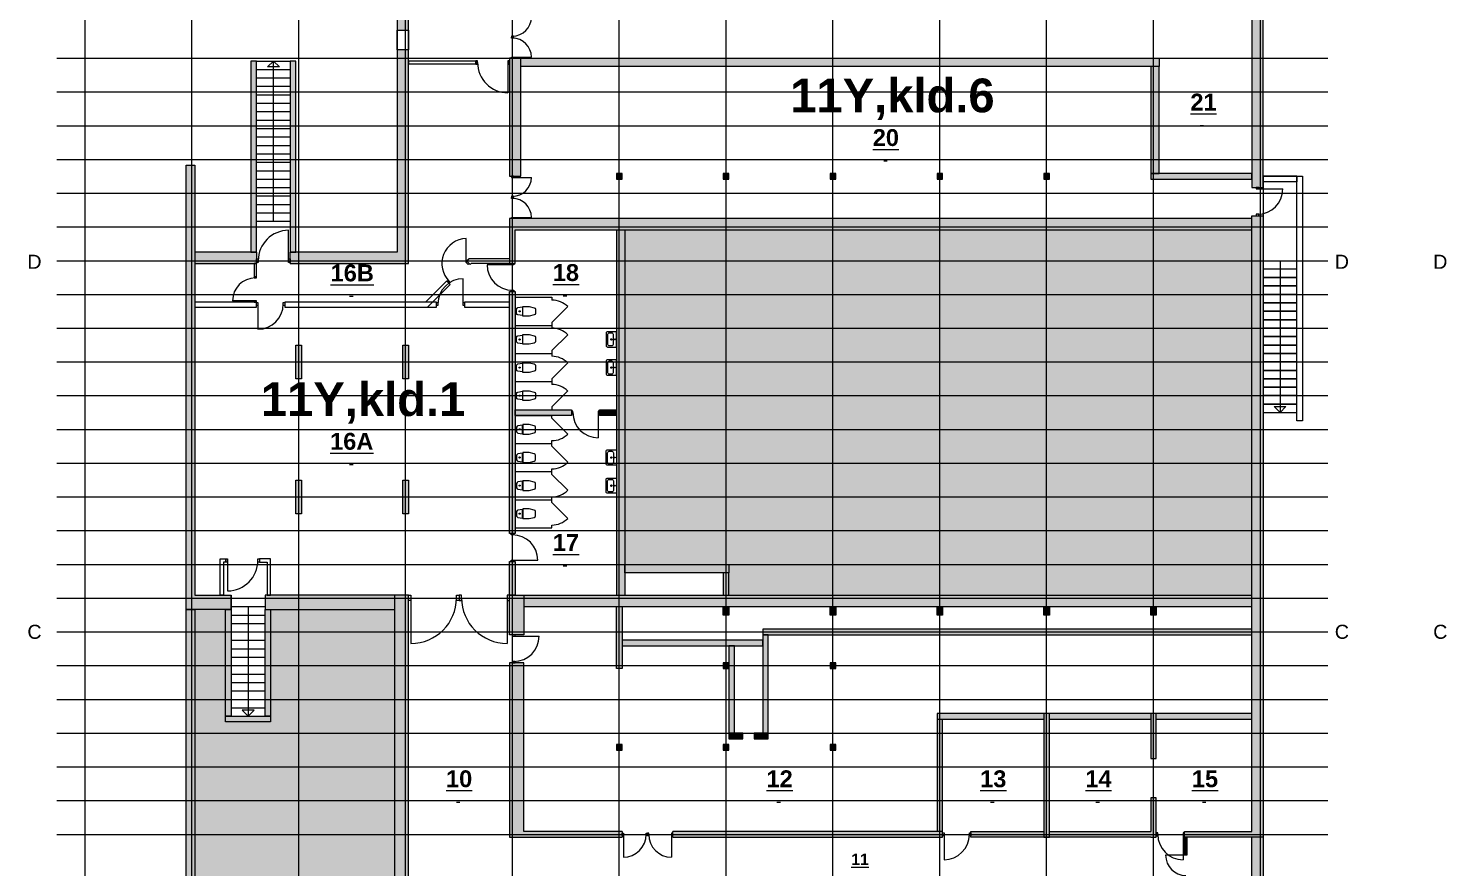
# Model space of a CAD drawing. Header units: millimetres. Extents: x 96064 to 243032, y 44049 to 165007.
# Drawn here: x 96083 to 146526, y 76218 to 106060 of the extents above; entities that cross this region are included whole.
import ezdxf

# ---------------------------------------------------------------- set-up
doc = ezdxf.new("R2010")
doc.units = ezdxf.units.MM
doc.header["$LTSCALE"] = 20
for name, color, linetype in [('-  Eksisterende', 7, 'CONTINUOUS'), ('-  Lette vægge - nye', 7, 'CONTINUOUS'), ('-  Trapper', 1, 'CONTINUOUS'), ('- Døre og vinduer', 12, 'CONTINUOUS'), ('- EL og VVS', 4, 'CONTINUOUS'), ('-Grid', 254, 'CONTINUOUS'), ('-Rum m2', 6, 'CONTINUOUS'), ('-Rumnumre', 6, 'CONTINUOUS'), ('-Skrav. eksist.', 253, 'CONTINUOUS')]:
    doc.layers.add(name, color=color, linetype=linetype)
doc.styles.add('100', font='arial.ttf', dxfattribs={"height": 150})

msp = doc.modelspace()

# ---------------------------------------------------------------- hatches: boundary and pattern name
at = {"layer": '-Skrav. eksist.'}
h = msp.add_hatch(dxfattribs=at)
h.set_pattern_fill('ANSI36', color=256, scale=200)
h.paths.add_polyline_path([(113400, 71300), (134120, 71300), (134120, 64600), (135520, 64600), (135520, 71300), (137270, 71300), (137270, 64100), (139600, 64100), (139600, 59500), (113400, 59500)])
h.paths.add_polyline_path([(98200, 72400), (102000, 72400), (102000, 85400), (103100, 85400), (103100, 81400), (104700, 81400), (104700, 85400), (109100, 85400), (109100, 59500), (98200, 59500)])
h.paths.add_polyline_path([(117300, 98900), (139600, 98900), (139600, 85900), (121000, 85900), (121000, 87000), (117300, 87000)])
h.paths.add_polyline_path([(113600, 161500), (140000, 161500), (140000, 139800), (136000, 139800), (136000, 138700), (117200, 138700), (113600, 138700), (113600, 151700), (117000, 151700), (118500, 151700), (124800, 151700), (124800, 150600), (125700, 150600), (125700, 145500), (130700, 145500), (130700, 151700), (132400, 151700), (132400, 156600), (131100, 156600), (131100, 159100), (124600, 159100), (124600, 155100), (114700, 155100), (114700, 157800), (114500, 157800), (114500, 157300), (113600, 157300)])
h = msp.add_hatch(color=256, dxfattribs=at)
h.dxf.hatch_style = 1
h.paths.add_polyline_path([(139600, 100400), (140000, 100400), (140000, 122750), (139600, 122750)])
h = msp.add_hatch(color=256, dxfattribs=at)
h.dxf.hatch_style = 1
h.paths.add_polyline_path([(109600, 113700), (109200, 113700), (109200, 106000), (109600, 106000)])
h = msp.add_hatch(color=256, dxfattribs=at)
h.dxf.hatch_style = 1
h.paths.add_polyline_path([(109600, 105300), (109200, 105300), (109200, 98100), (105400, 98100), (105400, 97700), (109600, 97700)])
h = msp.add_hatch(color=256, dxfattribs=at)
h.dxf.hatch_style = 1
h.paths.add_polyline_path([(113600, 105000), (113200, 105000), (113200, 100800), (113600, 100800)])
h = msp.add_hatch(color=256, dxfattribs=at)
h.dxf.hatch_style = 1
h.paths.add_polyline_path([(136300, 105000), (113600, 105000), (113600, 104700), (136300, 104700)])
h = msp.add_hatch(color=256, dxfattribs=at)
h.dxf.hatch_style = 1
h.paths.add_polyline_path([(104200, 104900), (104000, 104900), (104000, 98100), (104200, 98100)])
h = msp.add_hatch(color=256, dxfattribs=at)
h.dxf.hatch_style = 1
h.paths.add_polyline_path([(105600, 104900), (105400, 104900), (105400, 98100), (105600, 98100)], flags=17)
h = msp.add_hatch(color=256, dxfattribs=at)
h.dxf.hatch_style = 1
h.paths.add_polyline_path([(136000, 100900), (136300, 100900), (136300, 104700), (136000, 104700)])
h = msp.add_hatch(color=256, dxfattribs=at)
h.dxf.hatch_style = 1
edge = h.paths.add_edge_path()
edge.add_line((103300, 85900), (102000, 85900))
edge.add_line((102000, 85900), (102000, 101200))
edge.add_line((102000, 101200), (101700, 101200))
edge.add_line((101700, 101200), (101700, 85400))
edge.add_line((101700, 85400), (103300, 85400))
h = msp.add_hatch(color=256, dxfattribs=at)
h.dxf.hatch_style = 1
edge = h.paths.add_edge_path()
edge.add_line((103300, 85900), (102000, 85900))
edge.add_line((102000, 85900), (102000, 101200))
edge.add_line((102000, 101200), (101700, 101200))
edge.add_line((101700, 101200), (101700, 85400))
edge.add_line((101700, 85400), (103300, 85400))
h = msp.add_hatch(dxfattribs=at)
h.set_pattern_fill('ANGLE', color=256)
h.set_pattern_definition([(0, (0, 0), (0, 6.985), [5.08, -1.905]), (90, (0, 0), (-6.985, 4e-16), [5.08, -1.905])])
edge = h.paths.add_edge_path()
edge.add_line((103300, 85900), (102000, 85900))
edge.add_line((102000, 85900), (102000, 101200))
edge.add_line((102000, 101200), (101700, 101200))
edge.add_line((101700, 101200), (101700, 85400))
edge.add_line((101700, 85400), (103300, 85400))
h = msp.add_hatch(color=256, dxfattribs=at)
h.dxf.hatch_style = 1
h.paths.add_polyline_path([(101700, 101200), (102000, 101200), (102000, 85900), (103300, 85900), (103300, 85400), (101700, 85400)])
h = msp.add_hatch(color=256, dxfattribs=at)
h.dxf.hatch_style = 1
h.paths.add_polyline_path([(117000, 100700), (117200, 100700), (117200, 100900), (117000, 100900)])
h = msp.add_hatch(color=256, dxfattribs=at)
h.dxf.hatch_style = 1
h.paths.add_polyline_path([(120800, 100700), (121000, 100700), (121000, 100900), (120800, 100900)])
h = msp.add_hatch(color=256, dxfattribs=at)
h.dxf.hatch_style = 1
h.paths.add_polyline_path([(124600, 100700), (124800, 100700), (124800, 100900), (124600, 100900)])
h = msp.add_hatch(color=256, dxfattribs=at)
h.dxf.hatch_style = 1
h.paths.add_polyline_path([(128400, 100700), (128600, 100700), (128600, 100900), (128400, 100900)])
h = msp.add_hatch(color=256, dxfattribs=at)
h.dxf.hatch_style = 1
h.paths.add_polyline_path([(132200, 100700), (132400, 100700), (132400, 100900), (132200, 100900)])
h = msp.add_hatch(color=256, dxfattribs=at)
h.dxf.hatch_style = 1
h.paths.add_polyline_path([(136000, 100700), (139600, 100700), (139600, 100900), (136000, 100900)])
h = msp.add_hatch(color=256, dxfattribs=at)
h.dxf.hatch_style = 1
h.paths.add_polyline_path([(140000, 77500), (140000, 99400), (139600, 99400), (139600, 77500), (137200, 77500), (137200, 77300), (137300, 77300), (140000, 77300)])
h = msp.add_hatch(color=256, dxfattribs=at)
h.dxf.hatch_style = 1
h.paths.add_polyline_path([(113400, 98900), (139600, 98900), (139600, 99300), (113200, 99300), (113200, 97700), (113400, 97700)])
h = msp.add_hatch(color=256, dxfattribs=at)
h.dxf.hatch_style = 1
h.paths.add_polyline_path([(117300, 98900), (117000, 98900), (117000, 85900), (117300, 85900)])
h = msp.add_hatch(color=256, dxfattribs=at)
h.dxf.hatch_style = 1
h.paths.add_polyline_path([(104200, 98100), (102000, 98100), (102000, 97700), (104200, 97700)])
h = msp.add_hatch(color=256, dxfattribs=at)
h.dxf.hatch_style = 1
h.paths.add_polyline_path([(113400, 96700), (113200, 96700), (113200, 88100), (113400, 88100)])
h = msp.add_hatch(color=256, dxfattribs=at)
h.dxf.hatch_style = 1
h.paths.add_polyline_path([(105800, 94800), (105600, 94800), (105600, 93600), (105800, 93600)])
h = msp.add_hatch(color=256, dxfattribs=at)
h.dxf.hatch_style = 1
h.paths.add_polyline_path([(109600, 94800), (109400, 94800), (109400, 93600), (109600, 93600)])
h = msp.add_hatch(color=256, dxfattribs=at)
h.dxf.hatch_style = 1
h.paths.add_polyline_path([(115400, 92500), (113400, 92500), (113400, 92300), (115400, 92300)])
h = msp.add_hatch(color=256, dxfattribs=at)
h.dxf.hatch_style = 1
h.paths.add_polyline_path([(117000, 92500), (116400, 92500), (116400, 92300), (117000, 92300)])
h = msp.add_hatch(color=256, dxfattribs=at)
h.dxf.hatch_style = 1
h.paths.add_polyline_path([(105800, 90000), (105600, 90000), (105600, 88800), (105800, 88800)])
h = msp.add_hatch(color=256, dxfattribs=at)
h.dxf.hatch_style = 1
h.paths.add_polyline_path([(109600, 90000), (109400, 90000), (109400, 88800), (109600, 88800)])
h = msp.add_hatch(color=256, dxfattribs=at)
h.dxf.hatch_style = 1
h.paths.add_polyline_path([(113400, 87100), (113200, 87100), (113200, 85900), (113400, 85900)])
h = msp.add_hatch(color=256, dxfattribs=at)
h.dxf.hatch_style = 1
h.paths.add_polyline_path([(121000, 87000), (117300, 87000), (117300, 86700), (121000, 86700)])
h = msp.add_hatch(color=256, dxfattribs=at)
h.dxf.hatch_style = 1
h.paths.add_polyline_path([(121000, 86700), (120799, 86700), (120799, 85900), (121000, 85900)])
h = msp.add_hatch(color=256, dxfattribs=at)
h.dxf.hatch_style = 1
h.paths.add_polyline_path([(109100, 85900), (104500, 85900), (104500, 85400), (109100, 85400)])
h = msp.add_hatch(color=256, dxfattribs=at)
h.dxf.hatch_style = 1
h.paths.add_polyline_path([(109600, 85900), (109100, 85900), (109100, 71200), (109600, 71200)])
h = msp.add_hatch(color=256, dxfattribs=at)
h.dxf.hatch_style = 1
h.paths.add_polyline_path([(113700, 85900), (113200, 85900), (113200, 84500), (113700, 84500)])
h = msp.add_hatch(color=256, dxfattribs=at)
h.dxf.hatch_style = 1
h.paths.add_polyline_path([(139600, 85900), (113700, 85900), (113700, 85500), (139600, 85500)])
h = msp.add_hatch(color=256, dxfattribs=at)
h.dxf.hatch_style = 1
h.paths.add_polyline_path([(102000, 85400), (101700, 85400), (101700, 72400), (102000, 72400)])
h = msp.add_hatch(color=256, dxfattribs=at)
h.dxf.hatch_style = 1
h.paths.add_polyline_path([(103300, 85400), (103100, 85400), (103100, 81600), (103300, 81600)])
h = msp.add_hatch(color=256, dxfattribs=at)
h.dxf.hatch_style = 1
h.paths.add_polyline_path([(104700, 85400), (104500, 85400), (104500, 81600), (104700, 81600)])
h = msp.add_hatch(color=256, dxfattribs=at)
h.dxf.hatch_style = 1
h.paths.add_polyline_path([(117200, 85500), (117000, 85500), (117000, 83300), (117200, 83300)])
h = msp.add_hatch(color=256, dxfattribs=at)
h.dxf.hatch_style = 1
h.paths.add_polyline_path([(121000, 85500), (120800, 85500), (120800, 85200), (121000, 85200)])
h = msp.add_hatch(color=256, dxfattribs=at)
h.dxf.hatch_style = 1
h.paths.add_polyline_path([(124800, 85500), (124600, 85500), (124600, 85200), (124800, 85200)])
h = msp.add_hatch(color=256, dxfattribs=at)
h.dxf.hatch_style = 1
h.paths.add_polyline_path([(128600, 85500), (128400, 85500), (128400, 85200), (128600, 85200)])
h = msp.add_hatch(color=256, dxfattribs=at)
h.dxf.hatch_style = 1
h.paths.add_polyline_path([(132400, 85500), (132200, 85500), (132200, 85200), (132400, 85200)])
h = msp.add_hatch(color=256, dxfattribs=at)
h.dxf.hatch_style = 1
h.paths.add_polyline_path([(136200, 85500), (136000, 85500), (136000, 85200), (136200, 85200)])
h = msp.add_hatch(color=256, dxfattribs=at)
h.dxf.hatch_style = 1
h.paths.add_polyline_path([(122200, 84300), (117200, 84300), (117200, 84100), (122200, 84100)])
h = msp.add_hatch(color=256, dxfattribs=at)
h.dxf.hatch_style = 1
h.paths.add_polyline_path([(139600, 84700), (122200, 84700), (122200, 84500), (139600, 84500)])
h = msp.add_hatch(color=256, dxfattribs=at)
h.dxf.hatch_style = 1
h.paths.add_polyline_path([(122400, 84500), (122200, 84500), (122200, 81000), (122400, 81000)])
h = msp.add_hatch(color=256, dxfattribs=at)
h.dxf.hatch_style = 1
h.paths.add_polyline_path([(121200, 84100), (121000, 84100), (121000, 81000), (121200, 81000)])
h = msp.add_hatch(color=256, dxfattribs=at)
h.dxf.hatch_style = 1
h.paths.add_polyline_path([(117200, 77500), (113700, 77500), (113700, 83500), (113200, 83500), (113200, 77300), (117200, 77300)])
h = msp.add_hatch(color=256, dxfattribs=at)
h.dxf.hatch_style = 1
h.paths.add_polyline_path([(121000, 83500), (120800, 83500), (120800, 83300), (121000, 83300)])
h = msp.add_hatch(color=256, dxfattribs=at)
h.dxf.hatch_style = 1
h.paths.add_polyline_path([(124800, 83500), (124600, 83500), (124600, 83300), (124800, 83300)])
h = msp.add_hatch(color=256, dxfattribs=at)
h.dxf.hatch_style = 1
h.paths.add_polyline_path([(104700, 81600), (103100, 81600), (103100, 81400), (104700, 81400)])
h = msp.add_hatch(color=256, dxfattribs=at)
h.dxf.hatch_style = 1
h.paths.add_polyline_path([(132200, 81700), (128400, 81700), (128400, 81500), (132200, 81500)])
h = msp.add_hatch(color=256, dxfattribs=at)
h.dxf.hatch_style = 1
h.paths.add_polyline_path([(128600, 81500), (128400, 81500), (128400, 77500), (128600, 77500)])
h = msp.add_hatch(color=256, dxfattribs=at)
h.dxf.hatch_style = 1
h.paths.add_polyline_path([(132400, 81700), (132200, 81700), (132200, 77300), (132400, 77300), (132400, 77500)])
h = msp.add_hatch(color=256, dxfattribs=at)
h.dxf.hatch_style = 1
h.paths.add_polyline_path([(136000, 81700), (132400, 81700), (132400, 81500), (136000, 81500)])
h = msp.add_hatch(color=256, dxfattribs=at)
h.dxf.hatch_style = 1
h.paths.add_polyline_path([(136200, 81700), (136000, 81700), (136000, 80100), (136200, 80100)])
h = msp.add_hatch(color=256, dxfattribs=at)
h.dxf.hatch_style = 1
h.paths.add_polyline_path([(139600, 81700), (136200, 81700), (136200, 81500), (139600, 81500)])
h = msp.add_hatch(color=256, dxfattribs=at)
h.dxf.hatch_style = 1
h.paths.add_polyline_path([(121500, 81000), (121000, 81000), (121000, 80800), (121500, 80800)])
h = msp.add_hatch(color=256, dxfattribs=at)
h.dxf.hatch_style = 1
h.paths.add_polyline_path([(122400, 81000), (121900, 81000), (121900, 80800), (122400, 80800)])
h = msp.add_hatch(color=256, dxfattribs=at)
h.dxf.hatch_style = 1
h.paths.add_polyline_path([(117200, 80600), (117000, 80600), (117000, 80400), (117200, 80400)], flags=17)
h = msp.add_hatch(color=256, dxfattribs=at)
h.dxf.hatch_style = 1
h.paths.add_polyline_path([(121000, 80600), (120800, 80600), (120800, 80400), (121000, 80400)])
h = msp.add_hatch(color=256, dxfattribs=at)
h.dxf.hatch_style = 1
h.paths.add_polyline_path([(124800, 80600), (124600, 80600), (124600, 80400), (124800, 80400)])
h = msp.add_hatch(color=256, dxfattribs=at)
h.dxf.hatch_style = 1
h.paths.add_polyline_path([(136200, 78700), (136000, 78700), (136000, 77500), (132400, 77500), (132400, 77300), (136000, 77300), (136200, 77300)])
h = msp.add_hatch(color=256, dxfattribs=at)
h.dxf.hatch_style = 1
h.paths.add_polyline_path([(128600, 77500), (119000, 77500), (119000, 77300), (128600, 77300)])
h = msp.add_hatch(color=256, dxfattribs=at)
h.dxf.hatch_style = 1
h.paths.add_polyline_path([(132200, 77500), (129600, 77500), (129600, 77300), (132200, 77300)])
h = msp.add_hatch(color=256, dxfattribs=at)
h.dxf.hatch_style = 1
h.paths.add_polyline_path([(137300, 77300), (137200, 77300), (137200, 76700), (137300, 76700)])
h = msp.add_hatch(color=256, dxfattribs=at)
h.dxf.hatch_style = 1
h.paths.add_polyline_path([(140000, 77300), (139600, 77300), (139600, 75100), (140000, 75100)])

# ---------------------------------------------------------------- linework, layer by layer
at = {"layer": '-  Eksisterende'}
for p, q in [((117000, 98900), (117000, 85900)), ((117300, 98900), (117300, 85900)), ((113700, 85900), (139600, 85900)), ((113700, 85500), (139600, 85500))]:
    msp.add_line(p, q, dxfattribs=at)
for points in [[(109600, 97700), (109600, 156700), (109200, 156700), (109200, 98100), (105400, 98100)], [(139600, 77500), (139600, 99400), (140000, 99400), (140000, 59500), (139600, 59500), (139600, 74900)], [(113400, 97700), (113400, 98900), (139600, 98900), (139600, 99300), (113200, 99300), (113200, 97700), (113400, 97700)], [(104200, 98100), (102000, 98100), (102000, 97700), (104200, 97700)], [(104200, 98100), (104200, 97700)], [(105400, 97700), (105400, 98100)], [(105400, 97700), (109600, 97700)], [(113200, 97700), (113400, 97700)], [(113200, 88100), (113200, 96700)], [(113200, 96700), (113400, 96700)], [(113400, 96700), (113400, 88100)], [(113400, 88100), (113200, 88100)], [(113400, 87100), (113400, 85900), (113200, 85900), (113200, 87100)], [(113200, 87100), (113400, 87100)], [(103300, 85400), (103300, 85900)], [(109100, 85900), (104500, 85900)], [(104500, 85900), (104500, 85400)], [(109100, 61000), (109600, 61000), (109600, 85900), (109100, 85900), (109100, 61000)], [(104500, 85400), (109100, 85400)], [(117200, 85500), (117200, 83300), (117000, 83300), (117000, 85500)], [(121000, 85500), (121000, 85200), (120800, 85200), (120800, 85500)], [(124800, 85500), (124800, 85200), (124600, 85200), (124600, 85500)], [(128600, 85500), (128600, 85200), (128400, 85200), (128400, 85500)], [(132400, 85500), (132400, 85200), (132200, 85200), (132200, 85500)], [(136200, 85500), (136200, 85200), (136000, 85200), (136000, 85500)], [(113700, 77500), (113700, 83500), (113200, 83500), (113200, 77300), (113200, 77300)], [(136200, 81500), (139600, 81500), (139600, 81700), (128400, 81700), (128400, 81500)], [(128400, 81500), (128400, 77500)], [(128400, 77300), (128600, 77300), (128600, 81500)], [(128400, 81500), (132200, 81500)], [(132400, 81500), (136000, 81500)], [(136000, 77300), (136200, 77300), (136200, 78700), (136000, 78700), (136000, 77500)], [(113200, 77500), (113200, 77300), (117200, 77300)], [(117200, 77500), (113700, 77500)], [(117200, 77500), (117200, 77300)], [(119000, 77300), (128600, 77300), (128600, 77500)], [(128600, 77500), (119000, 77500)], [(119000, 77300), (119000, 77500)], [(136000, 77300), (129600, 77300), (129600, 77500), (132200, 77500)], [(132400, 77500), (136000, 77500)], [(140000, 77500), (140000, 77300), (137200, 77300), (137200, 77500), (139600, 77500)], [(139600, 75100), (139600, 77300)]]:
    msp.add_lwpolyline(points, dxfattribs=at)
for points in [[(139600, 100400), (140000, 100400), (140000, 122750), (139600, 122750)], [(109200, 106000), (109600, 106000), (109600, 105300), (109200, 105300)], [(113200, 100800), (113600, 100800), (113600, 105000), (113200, 105000)], [(113600, 105000), (136300, 105000), (136300, 104700), (113600, 104700)], [(104000, 98100), (104200, 98100), (104200, 104900), (104000, 104900)], [(105400, 98100), (105600, 98100), (105600, 104900), (105400, 104900)], [(109600, 104800), (112000, 104800), (112000, 104900), (109600, 104900)], [(136000, 100900), (136300, 100900), (136300, 104700), (136000, 104700)], [(101700, 101200), (102000, 101200), (102000, 85900), (103300, 85900), (103300, 85400), (101700, 85400)], [(117000, 100700), (117200, 100700), (117200, 100900), (117000, 100900)], [(120800, 100700), (121000, 100700), (121000, 100900), (120800, 100900)], [(124600, 100700), (124800, 100700), (124800, 100900), (124600, 100900)], [(128400, 100700), (128600, 100700), (128600, 100900), (128400, 100900)], [(132200, 100700), (132400, 100700), (132400, 100900), (132200, 100900)], [(136000, 100700), (139600, 100700), (139600, 100900), (136000, 100900)], [(105600, 94800), (105800, 94800), (105800, 93600), (105600, 93600)], [(109400, 94800), (109600, 94800), (109600, 93600), (109400, 93600)], [(115400, 92300), (113400, 92300), (113400, 92500), (115400, 92500)], [(116400, 92500), (117000, 92500), (117000, 92300), (116400, 92300)], [(105600, 90000), (105800, 90000), (105800, 88800), (105600, 88800)], [(109400, 90000), (109600, 90000), (109600, 88800), (109400, 88800)], [(102900, 85900), (102900, 87200), (103108, 87200), (103108, 87080), (103020, 87080), (103020, 86018), (103020, 85900)], [(104700, 85900), (104700, 87200), (104308, 87200), (104308, 87080), (104580, 87080), (104580, 86018), (104580, 85900)], [(117300, 87000), (121000, 87000), (121000, 86700), (117300, 86700)], [(120799, 85900), (121000, 85900), (121000, 86700), (120799, 86700)], [(113200, 85900), (113700, 85900), (113700, 84500), (113200, 84500)], [(101700, 85400), (102000, 85400), (102000, 72400), (101700, 72400)], [(103100, 85400), (103300, 85400), (103300, 81600), (103100, 81600)], [(104500, 85400), (104700, 85400), (104700, 81600), (104500, 81600)], [(117200, 84100), (122200, 84100), (122200, 84300), (117200, 84300)], [(122200, 84500), (139600, 84500), (139600, 84700), (122200, 84700)], [(122200, 81000), (122400, 81000), (122400, 84500), (122200, 84500)], [(121000, 81000), (121200, 81000), (121200, 84100), (121000, 84100)], [(120800, 83300), (121000, 83300), (121000, 83500), (120800, 83500)], [(124600, 83300), (124800, 83300), (124800, 83500), (124600, 83500)], [(103100, 81600), (104700, 81600), (104700, 81400), (103100, 81400)], [(132400, 77300), (132400, 81700), (132200, 81700), (132200, 77300)], [(136000, 80100), (136200, 80100), (136200, 81700), (136000, 81700)], [(121000, 80800), (121500, 80800), (121500, 81000), (121000, 81000)], [(121900, 80800), (122400, 80800), (122400, 81000), (121900, 81000)], [(117000, 80400), (117200, 80400), (117200, 80600), (117000, 80600)], [(120800, 80400), (121000, 80400), (121000, 80600), (120800, 80600)], [(124600, 80400), (124800, 80400), (124800, 80600), (124600, 80600)], [(137200, 76700), (137300, 76700), (137300, 77300), (137200, 77300)]]:
    msp.add_lwpolyline(points, close=True, dxfattribs=at)
at = {"layer": '-  Lette vægge - nye', "color": 252, "true_color": 0x939598}
for points in [[(111670, 97792), (111758, 97880), (113200, 97880), (113200, 97700), (111832, 97700), (111797, 97665)], [(104200, 97700), (104110, 97700), (104110, 97230), (104200, 97230)], [(105200, 96150), (110282, 96150), (111090, 96958), (110963, 97085), (110208, 96330), (105200, 96330)], [(104200, 96330), (102000, 96330), (102000, 96150), (104200, 96150)], [(110600, 96330), (105200, 96330), (105200, 96150), (110600, 96150)], [(113200, 96330), (111600, 96330), (111600, 96150), (113200, 96150)]]:
    msp.add_lwpolyline(points, close=True, dxfattribs=at)
at = {"layer": '-  Trapper'}
for p, q in [((104200, 104900), (105400, 104900)), ((104200, 104600), (105400, 104600)), ((104200, 104300), (105400, 104300)), ((104200, 104000), (105400, 104000)), ((104200, 103700), (105400, 103700)), ((104200, 103400), (105400, 103400)), ((104200, 103100), (105400, 103100)), ((104200, 102800), (105400, 102800)), ((104200, 102500), (105400, 102500)), ((104200, 102200), (105400, 102200)), ((104200, 101900), (105400, 101900)), ((104200, 101600), (105400, 101600)), ((104200, 101300), (105400, 101300)), ((104200, 101000), (105400, 101000)), ((104200, 100700), (105400, 100700)), ((104200, 100400), (105400, 100400)), ((104200, 100100), (105400, 100100)), ((104200, 99800), (105400, 99800)), ((104200, 99500), (105400, 99500)), ((104200, 99200), (105400, 99200)), ((103300, 85500), (104500, 85500)), ((103300, 85200), (104500, 85200)), ((103300, 84900), (104500, 84900)), ((103300, 84600), (104500, 84600)), ((103300, 84300), (104500, 84300)), ((103300, 84000), (104500, 84000)), ((103300, 83700), (104500, 83700)), ((103300, 83400), (104500, 83400)), ((103300, 83100), (104500, 83100)), ((103300, 82800), (104500, 82800)), ((103300, 82500), (104500, 82500)), ((103300, 82200), (104500, 82200)), ((103300, 81900), (104500, 81900)), ((103300, 81600), (104500, 81600))]:
    msp.add_line(p, q, dxfattribs=at)
for points in [[(104800, 99200), (104800, 104900), (105012, 104688), (104588, 104688), (104800, 104900)], [(141200, 100800), (140000, 100800), (140000, 97800), (141200, 97800)], [(141200, 100800), (141400, 100800), (141400, 92100), (141200, 92100), (141200, 100800)], [(140600, 97800), (140600, 92400), (140388, 92612), (140812, 92612), (140600, 92400)], [(103900, 85500), (103900, 81600), (104112, 81812), (103688, 81812), (103900, 81600)]]:
    msp.add_lwpolyline(points, dxfattribs=at)
for points in [[(140000, 100800), (141200, 100800), (141200, 100600), (140000, 100600)], [(140000, 97200), (141200, 97200), (141200, 97500), (140000, 97500)], [(140000, 96900), (141200, 96900), (141200, 97200), (140000, 97200)], [(140000, 96600), (141200, 96600), (141200, 96900), (140000, 96900)], [(140000, 96300), (141200, 96300), (141200, 96600), (140000, 96600)], [(140000, 96000), (141200, 96000), (141200, 96300), (140000, 96300)], [(140000, 95700), (141200, 95700), (141200, 96000), (140000, 96000)], [(140000, 95400), (141200, 95400), (141200, 95700), (140000, 95700)], [(140000, 95100), (141200, 95100), (141200, 95400), (140000, 95400)], [(140000, 94800), (141200, 94800), (141200, 95100), (140000, 95100)], [(140000, 94500), (141200, 94500), (141200, 94800), (140000, 94800)], [(140000, 94200), (141200, 94200), (141200, 94500), (140000, 94500)], [(140000, 93900), (141200, 93900), (141200, 94200), (140000, 94200)], [(140000, 93600), (141200, 93600), (141200, 93900), (140000, 93900)], [(140000, 93300), (141200, 93300), (141200, 93600), (140000, 93600)], [(140000, 93000), (141200, 93000), (141200, 93300), (140000, 93300)], [(140000, 92700), (141200, 92700), (141200, 93000), (140000, 93000)], [(140000, 92400), (141200, 92400), (141200, 92700), (140000, 92700)]]:
    msp.add_lwpolyline(points, close=True, dxfattribs=at)
at = {"layer": '- Døre og vinduer'}
for p, q in [((113300, 105038), (113975, 105038)), ((113140, 104850), (113140, 103770)), ((113300, 100762), (113975, 100762)), ((139800, 100350), (140700, 100350)), ((105340, 97800), (105340, 98880)), ((113300, 99338), (113975, 99338)), ((111656, 97735), (111656, 98585)), ((113300, 97650), (112400, 97650)), ((111550, 96260), (111550, 97160)), ((104155, 96375), (103345, 96375)), ((104250, 96260), (104250, 95360)), ((116350, 92400), (116350, 91500)), ((103168, 87140), (103168, 86060)), ((113300, 87150), (114200, 87150)), ((109690, 85810), (109690, 84190)), ((113110, 85810), (113110, 84190)), ((113350, 84450), (114250, 84450)), ((117245, 77400), (117245, 76590)), ((118955, 77400), (118955, 76590)), ((128650, 77400), (128650, 76500)), ((137150, 77400), (137150, 76500)), ((137250, 76660), (136530, 76660))]:
    msp.add_line(p, q, dxfattribs=at)
for points in [[(109500, 106000), (109600, 106000), (109600, 105300), (109500, 105300)], [(113338, 105750), (113338, 105788), (113262, 105788), (113262, 105750)], [(113338, 105750), (113338, 105712), (113262, 105712), (113262, 105750)], [(113338, 105038), (113338, 105000), (113262, 105000), (113262, 105038)], [(112000, 104790), (112060, 104790), (112060, 104910), (112000, 104910)], [(113140, 104790), (113200, 104790), (113200, 104910), (113140, 104910)], [(113338, 100762), (113338, 100800), (113262, 100800), (113262, 100762)], [(139850, 100350), (139850, 100400), (139750, 100400), (139750, 100350)], [(113338, 100050), (113338, 100088), (113262, 100088), (113262, 100050)], [(113338, 100050), (113338, 100012), (113262, 100012), (113262, 100050)], [(139850, 99400), (139850, 99450), (139750, 99450), (139750, 99400)], [(113338, 99338), (113338, 99300), (113262, 99300), (113262, 99338)], [(104200, 97860), (104260, 97860), (104260, 97740), (104200, 97740)], [(105340, 97860), (105400, 97860), (105400, 97740), (105340, 97740)], [(111656, 97735), (111691, 97771), (111762, 97700), (111726, 97665)], [(113250, 97650), (113250, 97700), (113350, 97700), (113350, 97650)], [(104110, 97230), (104110, 97185), (104200, 97185), (104200, 97230)], [(110984, 97064), (111019, 97099), (111090, 97028), (111055, 96993)], [(104110, 96375), (104110, 96330), (104200, 96330), (104200, 96375)], [(113250, 96700), (113250, 96750), (113350, 96750), (113350, 96700)], [(104250, 96210), (104200, 96210), (104200, 96310), (104250, 96310)], [(105200, 96210), (105150, 96210), (105150, 96310), (105200, 96310)], [(110600, 96310), (110650, 96310), (110650, 96210), (110600, 96210)], [(111550, 96310), (111600, 96310), (111600, 96210), (111550, 96210)], [(115400, 92350), (115450, 92350), (115450, 92450), (115400, 92450)], [(116350, 92350), (116400, 92350), (116400, 92450), (116350, 92450)], [(113350, 88100), (113350, 88050), (113250, 88050), (113250, 88100)], [(103168, 87080), (103108, 87080), (103108, 87200), (103168, 87200)], [(104308, 87080), (104248, 87080), (104248, 87200), (104308, 87200)], [(113350, 87150), (113350, 87100), (113250, 87100), (113250, 87150)], [(109690, 85720), (109600, 85720), (109600, 85900), (109690, 85900)], [(111400, 85720), (111310, 85720), (111310, 85900), (111400, 85900)], [(111400, 85720), (111490, 85720), (111490, 85900), (111400, 85900)], [(113110, 85720), (113200, 85720), (113200, 85900), (113110, 85900)], [(113400, 84450), (113400, 84500), (113300, 84500), (113300, 84450)], [(113400, 83500), (113400, 83550), (113300, 83550), (113300, 83500)], [(117245, 77355), (117200, 77355), (117200, 77445), (117245, 77445)], [(118100, 77355), (118055, 77355), (118055, 77445), (118100, 77445)], [(118100, 77355), (118145, 77355), (118145, 77445), (118100, 77445)], [(118955, 77355), (119000, 77355), (119000, 77445), (118955, 77445)], [(128650, 77350), (128600, 77350), (128600, 77450), (128650, 77450)], [(129600, 77350), (129550, 77350), (129550, 77450), (129600, 77450)], [(136200, 77350), (136250, 77350), (136250, 77450), (136200, 77450)], [(137150, 77350), (137200, 77350), (137200, 77450), (137150, 77450)], [(137210, 76660), (137210, 76700), (137290, 76700), (137290, 76660)]]:
    msp.add_lwpolyline(points, close=True, dxfattribs=at)
for centre, radius, start, end in [((113300, 106462), 675, 270, 0), ((113300, 105038), 675, 0, 90), ((113140, 104850), 1080, 180, 270), ((113300, 100762), 675, 270, 0), ((113300, 99338), 675, 0, 90), ((139800, 100350), 900, 270, 0), ((105340, 97800), 1080, 90, 180), ((111681, 97696), 890, 91.6257, 225.2696), ((113300, 97650), 900, 180, 270), ((104155, 96375), 810, 90, 180), ((111550, 96260), 900, 90, 180), ((104250, 96260), 900, 270, 0), ((116350, 92400), 900, 180, 270), ((113300, 87150), 900, 0, 90), ((103168, 87140), 1080, 270, 0), ((109690, 85810), 1620, 270, 0), ((113110, 85810), 1620, 180, 270), ((113350, 84450), 900, 270, 0), ((117245, 77400), 810, 270, 0), ((118955, 77400), 810, 180, 270), ((128650, 77400), 900, 270, 0), ((137150, 77400), 900, 180, 270), ((137250, 76660), 720, 180, 270)]:
    msp.add_arc(centre, radius, start, end, dxfattribs=at)
at = {"layer": '- EL og VVS'}
for p, q in [((113400, 96500), (114700, 96500)), ((114700, 96500), (114700, 96400)), ((115266, 96166), (114700, 95600)), ((113400, 95500), (114700, 95500)), ((113400, 95500), (114700, 95500)), ((114700, 95600), (114700, 95500)), ((114700, 95500), (114700, 95400)), ((115266, 95166), (114700, 94600)), ((113400, 94500), (114700, 94500)), ((113400, 94500), (114700, 94500)), ((114700, 94600), (114700, 94500)), ((114700, 94500), (114700, 94400)), ((115266, 94166), (114700, 93600)), ((113400, 93500), (114700, 93500)), ((113400, 93500), (114700, 93500)), ((114700, 93600), (114700, 93500)), ((114700, 93500), (114700, 93400)), ((115266, 93166), (114700, 92600)), ((113400, 92500), (114700, 92500)), ((114700, 92600), (114700, 92500)), ((113400, 92300), (114700, 92300)), ((114700, 92200), (114700, 92300)), ((115266, 91634), (114700, 92200)), ((114700, 91300), (114700, 91400)), ((113400, 91300), (114700, 91300)), ((113400, 91300), (114700, 91300)), ((114700, 91200), (114700, 91300)), ((115266, 90634), (114700, 91200)), ((113400, 90300), (114700, 90300)), ((113400, 90300), (114700, 90300)), ((114700, 90300), (114700, 90400)), ((114700, 90200), (114700, 90300)), ((115266, 89634), (114700, 90200)), ((113400, 89300), (114700, 89300)), ((113400, 89300), (114700, 89300)), ((114700, 89300), (114700, 89400)), ((114700, 89200), (114700, 89300)), ((115266, 88634), (114700, 89200)), ((113400, 88300), (114700, 88300)), ((114700, 88300), (114700, 88400))]:
    msp.add_line(p, q, dxfattribs=at)
for points in [[(113657, 95846), (113493, 95870, -0.372747), (113450, 95919), (113450, 96081, -0.372747), (113493, 96130), (113657, 96154)], [(113898, 95827), (113675, 95827), (113675, 96171), (113898, 96171), (114078, 96127, -0.375589), (114121, 96078), (114121, 95920, -0.375589), (114078, 95871)], [(113657, 94846), (113493, 94870, -0.372747), (113450, 94919), (113450, 95081, -0.372747), (113493, 95130), (113657, 95154)], [(113898, 94827), (113675, 94827), (113675, 95171), (113898, 95171), (114078, 95127, -0.375589), (114121, 95078), (114121, 94920, -0.375589), (114078, 94871)], [(117000, 94728), (117000, 95272), (116685, 95272, 0.414214), (116635, 95222), (116635, 94778, 0.414214), (116685, 94728)], [(116890, 94828), (116890, 95172, 0.414214), (116840, 95222), (116735, 95222, 0.414214), (116685, 95172), (116685, 94828, 0.414214), (116735, 94778), (116840, 94778, 0.414214)], [(113657, 93846), (113493, 93870, -0.372747), (113450, 93919), (113450, 94081, -0.372747), (113493, 94130), (113657, 94154)], [(113898, 93827), (113675, 93827), (113675, 94171), (113898, 94171), (114078, 94127, -0.375589), (114121, 94078), (114121, 93920, -0.375589), (114078, 93871)], [(117000, 93728), (117000, 94272), (116685, 94272, 0.414214), (116635, 94222), (116635, 93778, 0.414214), (116685, 93728)], [(116890, 93828), (116890, 94172, 0.414214), (116840, 94222), (116735, 94222, 0.414214), (116685, 94172), (116685, 93828, 0.414214), (116735, 93778), (116840, 93778, 0.414214)], [(113657, 92846), (113493, 92870, -0.372747), (113450, 92919), (113450, 93081, -0.372747), (113493, 93130), (113657, 93154)], [(113898, 92827), (113675, 92827), (113675, 93171), (113898, 93171), (114078, 93127, -0.375589), (114121, 93078), (114121, 92920, -0.375589), (114078, 92871)], [(113657, 91954), (113493, 91930, 0.372747), (113450, 91881), (113450, 91719, 0.372747), (113493, 91670), (113657, 91646)], [(113898, 91973), (113675, 91973), (113675, 91629), (113898, 91629), (114078, 91673, 0.375589), (114121, 91722), (114121, 91880, 0.375589), (114078, 91929)], [(113657, 90954), (113493, 90930, 0.372747), (113450, 90881), (113450, 90719, 0.372747), (113493, 90670), (113657, 90646)], [(113898, 90973), (113675, 90973), (113675, 90629), (113898, 90629), (114078, 90673, 0.375589), (114121, 90722), (114121, 90880, 0.375589), (114078, 90929)], [(117000, 91072), (117000, 90528), (116685, 90528, -0.414214), (116635, 90578), (116635, 91022, -0.414214), (116685, 91072)], [(116890, 90972), (116890, 90628, -0.414214), (116840, 90578), (116735, 90578, -0.414214), (116685, 90628), (116685, 90972, -0.414214), (116735, 91022), (116840, 91022, -0.414214)], [(113657, 89954), (113493, 89930, 0.372747), (113450, 89881), (113450, 89719, 0.372747), (113493, 89670), (113657, 89646)], [(113898, 89973), (113675, 89973), (113675, 89629), (113898, 89629), (114078, 89673, 0.375589), (114121, 89722), (114121, 89880, 0.375589), (114078, 89929)], [(117000, 90072), (117000, 89528), (116685, 89528, -0.414214), (116635, 89578), (116635, 90022, -0.414214), (116685, 90072)], [(116890, 89972), (116890, 89628, -0.414214), (116840, 89578), (116735, 89578, -0.414214), (116685, 89628), (116685, 89972, -0.414214), (116735, 90022), (116840, 90022, -0.414214)], [(113657, 88954), (113493, 88930, 0.372747), (113450, 88881), (113450, 88719, 0.372747), (113493, 88670), (113657, 88646)], [(113898, 88973), (113675, 88973), (113675, 88629), (113898, 88629), (114078, 88673, 0.375589), (114121, 88722), (114121, 88880, 0.375589), (114078, 88929)]]:
    msp.add_lwpolyline(points, format="xyb", close=True, dxfattribs=at)
for centre, radius in [((113555, 95998), 20), ((113555, 94998), 20), ((116820, 95000), 25), ((116940, 95000), 15), ((113555, 93998), 20), ((116820, 94000), 25), ((116940, 94000), 15), ((113555, 92998), 20), ((113555, 91802), 20), ((113555, 90802), 20), ((116820, 90800), 25), ((116940, 90800), 15), ((113555, 89802), 20), ((116820, 89800), 25), ((116940, 89800), 15), ((113555, 88802), 20)]:
    msp.add_circle(centre, radius, dxfattribs=at)
for centre, start, end in [((114700, 95600), 45, 90), ((114700, 94600), 45, 90), ((114700, 93600), 45, 90), ((114700, 92600), 45, 90), ((114700, 92200), 270, 315), ((114700, 91200), 270, 315), ((114700, 90200), 270, 315), ((114700, 89200), 270, 315)]:
    msp.add_arc(centre, 800, start, end, dxfattribs=at)
at = {"layer": '-Grid', "color": 251}
for p, q in [((98100, 47600), (98100, 163600)), ((101900, 47600), (101900, 163600)), ((105700, 47600), (105700, 163600)), ((109500, 47600), (109500, 163600)), ((113300, 47600), (113300, 163600)), ((117100, 47600), (117100, 163600)), ((120900, 47600), (120900, 163600)), ((124700, 47600), (124700, 163600)), ((128500, 47600), (128500, 163600)), ((132300, 47600), (132300, 163600)), ((136100, 47600), (136100, 163600)), ((139900, 47600), (139900, 163600)), ((97100, 105000), (142300, 105000)), ((97100, 103800), (142300, 103800)), ((97100, 102600), (142300, 102600)), ((97100, 101400), (142300, 101400)), ((97100, 100200), (142300, 100200)), ((97100, 99000), (142300, 99000)), ((97100, 97800), (142300, 97800)), ((97100, 96600), (142300, 96600)), ((97100, 95400), (142300, 95400)), ((97100, 94200), (142300, 94200)), ((97100, 93000), (142300, 93000)), ((97100, 91800), (142300, 91800)), ((97100, 90600), (142300, 90600)), ((97100, 89400), (142300, 89400)), ((97100, 88200), (142300, 88200)), ((97100, 87000), (142300, 87000)), ((97100, 85800), (142300, 85800)), ((97100, 84600), (142300, 84600)), ((97100, 83400), (142300, 83400)), ((97100, 82200), (142300, 82200)), ((97100, 81000), (142300, 81000)), ((97100, 79800), (142300, 79800)), ((97100, 78600), (142300, 78600)), ((97100, 77400), (142300, 77400))]:
    msp.add_line(p, q, dxfattribs=at)

# ---------------------------------------------------------------- texts
at = {"layer": '-Grid', "color": 3, "char_height": 500, "width": 361.3, "attachment_point": 5, "style": '100'}
for s, insert in [('{\\C7;D}', (96300, 97761)), ('{\\C7;D}', (142800, 97761)), ('{\\C7;D}', (146300, 97761)), ('{\\C7;C}', (96300, 84600)), ('{\\C7;C}', (142800, 84600)), ('{\\C7;C}', (146300, 84600))]:
    msp.add_mtext(s, dxfattribs=dict(at, insert=insert))
at = {"layer": '-Rum m2', "color": 6, "char_height": 400, "attachment_point": 1, "style": '100'}
for insert in [(136916, 102851), (125666, 101589), (106666, 96777), (114266, 96789), (106666, 90789), (114266, 87189), (110466, 78789), (121866, 78789), (129466, 78789), (133216, 78789), (137002, 78789)]:
    msp.add_mtext_dynamic_manual_height_columns('\\pi808.06;-', width=1767, gutter_width=750, heights=[0], dxfattribs=dict(at, insert=insert))
at = {"layer": '-Rumnumre', "color": 6, "attachment_point": 1, "style": '100'}
for s, insert, char_height in [('\\pi-2654.7;{\\fArial|b1|i0|c0|p34;11Y,kld.6}', (125836, 104275), 1200), ('\\pi495.91;{\\fArial|b1|i0|c0|p34;\\L21}', (136916, 103739), 600), ('\\pi448.44;{\\fArial|b1|i0|c0|p34;\\L20}', (125666, 102477), 600), ('\\pi168.49;{\\fArial|b1|i0|c0|p34;\\L16B}', (106666, 97665), 600), ('\\pi469.31;{\\fArial|b1|i0|c0|p34;\\L18}', (114266, 97677), 600), ('\\pi-2548.3;{\\fArial|b1|i0|c0|p34;11Y,kld.1}', (106903, 93475), 1200), ('\\pi149.46;{\\fArial|b1|i0|c0|p34;\\L16A}', (106666, 91677), 600), ('\\pi469.11;{\\fArial|b1|i0|c0|p34;\\L17}', (114266, 88077), 600), ('\\pi471.15;{\\fArial|b1|i0|c0|p34;\\L10}', (110466, 79677), 600), ('\\pi471.56;{\\fArial|b1|i0|c0|p34;\\L12}', (121866, 79677), 600), ('\\pi468.49;{\\fArial|b1|i0|c0|p34;\\L13}', (129466, 79677), 600), ('\\pi460.1;{\\fArial|b1|i0|c0|p34;\\L14}', (133216, 79677), 600), ('\\pi463.17;{\\fArial|b1|i0|c0|p34;\\L15}', (137002, 79677), 600), ('\\pi640.25;{\\fArial|b1|i0|c0|p34;\\L11}', (124712, 76715), 400)]:
    msp.add_mtext_dynamic_manual_height_columns(s, width=1767, gutter_width=750, heights=[0], dxfattribs=dict(at, insert=insert, char_height=char_height))

doc.saveas('drawing.dxf')
